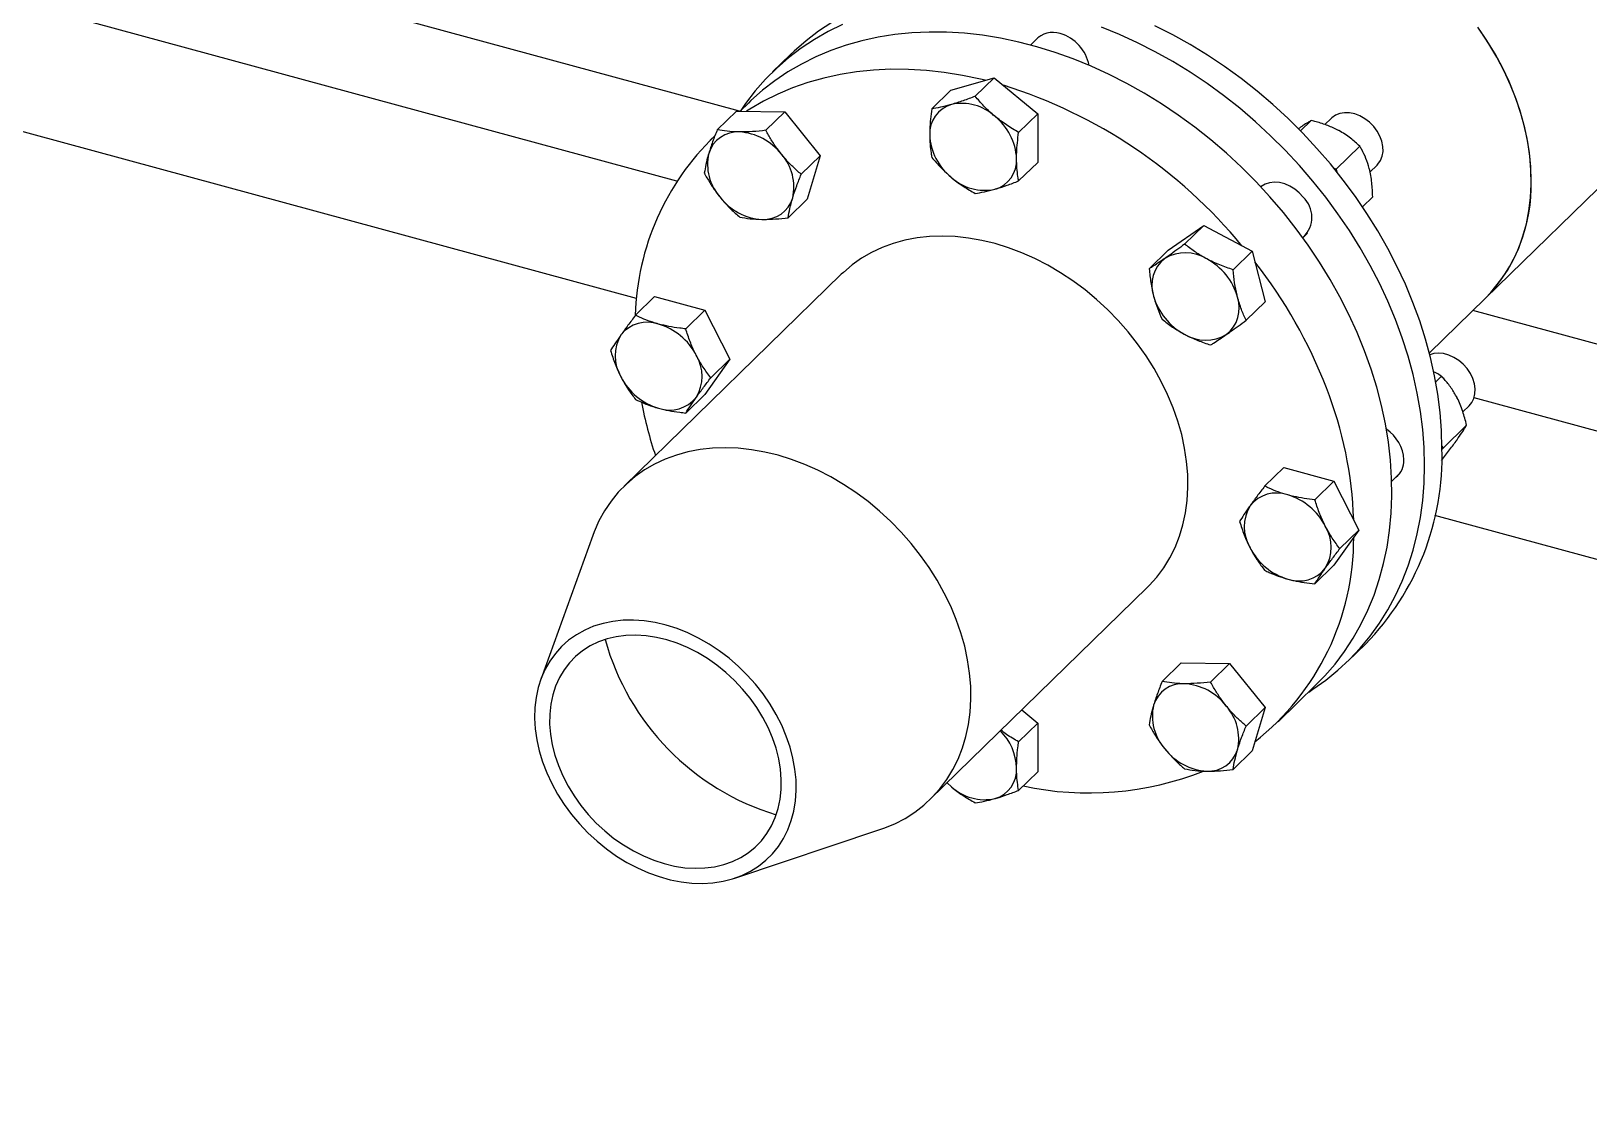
# Model space of a CAD drawing. Header units: inches. Extents: x 0.9 to 37.1, y -8.4 to 11.7.
# Drawn here: x 1.4079 to 1.6247, y 0.8717 to 1.0206 of the extents above; entities that cross this region are included whole.
import ezdxf

# ---------------------------------------------------------------- set-up
doc = ezdxf.new("R2010")
doc.units = ezdxf.units.IN
doc.header["$MEASUREMENT"] = 0

msp = doc.modelspace()

# ---------------------------------------------------------------- linework, layer by layer
at = {"color": 7, "linetype": 'Continuous', "lineweight": 25}
for p, q in [((1.506505241368625, 1.009425976533142), (1.197651897988207, 1.093365697337316)), ((1.497765799712021, 0.9996689442317632), (1.197801202079802, 1.081192894404359)), ((1.492169382515549, 0.9833322784110883), (1.192363241272512, 1.064813163532414)), ((1.610229744914085, 0.9833470822608854), (1.658639168047186, 1.030596163298263)), ((1.54820797608701, 1.019808524994791), (1.546998618182212, 1.018628154605128)), ((1.513540183675126, 1.017249073179113), (1.511109478524448, 1.01487663043534)), ((1.535894101486358, 1.012344479018689), (1.533242647261872, 1.009756578411504)), ((1.535894101486358, 1.012344479018689), (1.541937625317821, 1.014083698178989)), ((1.541937625317821, 1.014083698178989), (1.539286171093336, 1.011495797571804)), ((1.541937625317821, 1.014083698178989), (1.547981149149283, 1.009059478458009)), ((1.507730230172799, 1.010558320534571), (1.506569285081222, 1.009425202534774)), ((1.506059923945581, 1.009431358403501), (1.503408469721094, 1.006843457796316)), ((1.506059923945581, 1.009431358403501), (1.512800598901642, 1.009349894178499)), ((1.512800598901642, 1.009349894178499), (1.510149144677157, 1.006761993571313)), ((1.512800598901642, 1.009349894178499), (1.517735115446786, 1.003226324818335)), ((1.547981149149283, 1.009059478458009), (1.545329694924797, 1.006471577850824)), ((1.547981149149283, 1.009059478458009), (1.547981149149283, 1.00229603957673)), ((1.584556124533627, 1.006670586026666), (1.586041268923147, 1.008120132480042)), ((1.588821700367134, 1.008415408503154), (1.587935028211463, 1.007549989297028)), ((1.503096812102384, 1.006035962453849), (1.502430527367897, 1.005385648127086)), ((1.589512645451546, 1.001346719178942), (1.592781943879208, 1.004537654669315)), ((1.517735115446786, 1.003226324818335), (1.515083661222301, 1.00063842421115)), ((1.517735115446786, 1.003226324818335), (1.51592895703587, 0.9971842196831733)), ((1.547981149149283, 1.00229603957673), (1.545329694924797, 0.9997081389695448)), ((1.58913399863234, 1.001547959238246), (1.589512645451546, 1.001346719178942)), ((1.589512645451546, 1.001346719178942), (1.589613992658554, 1.000952596422352)), ((1.594203954428911, 1.000932231228346), (1.595188037750669, 1.00189272671885)), ((1.51592895703587, 0.9971842196831733), (1.513277502811384, 0.9945963190759883)), ((1.579151160914099, 0.9989766655329007), (1.579036755160505, 0.9988650020101226)), ((1.593159985778536, 0.9961199137283194), (1.594588102290125, 0.9975137992245657)), ((1.566140135188855, 0.9900708776465521), (1.571074651734, 0.9935122552805744)), ((1.571074651734, 0.9935122552805744), (1.568423197509514, 0.9909243546733895)), ((1.571074651734, 0.9935122552805744), (1.577815326690061, 0.9899297774698481)), ((1.584858660169077, 0.991810937537509), (1.585517498297641, 0.9924539837486033)), ((1.566140135188855, 0.9900708776465521), (1.563488680964369, 0.9874829770393667)), ((1.577815326690061, 0.9899297774698481), (1.575163872465575, 0.9873418768626632)), ((1.577815326690061, 0.9899297774698481), (1.579621485100978, 0.9829059220250991)), ((1.520655868921435, 0.9867127289582971), (1.490467276526447, 0.957247737306707)), ((1.494688123561376, 0.9836070475962302), (1.49203666933689, 0.9810191469890448)), ((1.494688123561376, 0.9836070475962302), (1.501666583783273, 0.9817104516382331)), ((1.501666583783273, 0.9817104516382331), (1.499015129558787, 0.9791225510310482)), ((1.501666583783273, 0.9817104516382331), (1.505155813894222, 0.9749048437711036)), ((1.579621485100978, 0.9829059220250991), (1.576970030876493, 0.9803180214179137)), ((1.602470478129803, 0.9757738000081058), (1.610229744914086, 0.9833470822608859)), ((1.917391160397926, 0.8977559879612369), (1.608537817017533, 0.9816957087654039)), ((1.505155813894222, 0.9749048437711036), (1.501666583783273, 0.9699958318619708)), ((1.505155813894222, 0.9749048437711036), (1.502504359669736, 0.9723169431639183)), ((1.603360316862959, 0.971757711043121), (1.604153744263414, 0.9725321205096051)), ((1.501666583783273, 0.9699958318619708), (1.499015129558787, 0.9674079312547859)), ((1.908651718741323, 0.8879989556598584), (1.608687121109114, 0.9695229058324513)), ((1.607135182291851, 0.9675704679521515), (1.60800512456907, 0.9684195582840305)), ((1.6043736759467, 0.9625355771521016), (1.607642974374362, 0.9657265126424752)), ((1.604225695932813, 0.9628242064240808), (1.6043736759467, 0.9625355771521016)), ((1.6043736759467, 0.9625355771521016), (1.604226714488806, 0.9623288164845478)), ((1.582208666852369, 0.9598208392681351), (1.579557212627883, 0.9572329386609497)), ((1.582208666852369, 0.9598208392681351), (1.589187127074267, 0.957924243310138)), ((1.589187127074267, 0.957924243310138), (1.586535672849781, 0.9553363427029531)), ((1.589187127074267, 0.957924243310138), (1.592676357185216, 0.9511186354430086)), ((1.597240008034744, 0.957912474526625), (1.598334585116042, 0.9589808153137844)), ((1.903055301544851, 0.871662289839183), (1.60324916030182, 0.9531431749605073)), ((1.486072938039998, 0.9503478978427862), (1.478848124116858, 0.9303278490002937)), ((1.592676357185216, 0.9511186354430086), (1.589187127074267, 0.9462096235338757)), ((1.592676357185216, 0.9511186354430086), (1.590024902960729, 0.9485307348358232)), ((1.589187127074267, 0.9462096235338757), (1.586535672849781, 0.9436217229266903)), ((1.53303078931922, 0.9136389505202183), (1.563219381714209, 0.9431039421718084)), ((1.591143434203167, 0.9328772022898058), (1.593574139353844, 0.9352496450335779)), ((1.567946293599773, 0.9326324514469322), (1.565294839375287, 0.9300445508397472)), ((1.567946293599773, 0.9326324514469322), (1.574686968555834, 0.9325509872219295)), ((1.574686968555834, 0.9325509872219295), (1.572035514331349, 0.9299630866147446)), ((1.574686968555834, 0.9325509872219295), (1.579621485100979, 0.926427417861766)), ((1.581444723267746, 0.9244310230030193), (1.586744426072648, 0.929603695410504)), ((1.545770573101333, 0.926073370047686), (1.547981149149283, 0.9242356309926953)), ((1.579621485100979, 0.926427417861766), (1.576970030876494, 0.9238395172545806)), ((1.579621485100979, 0.926427417861766), (1.577815326690062, 0.9203853127266046)), ((1.547981149149283, 0.9242356309926953), (1.545329694924797, 0.9216477303855104)), ((1.547981149149283, 0.9242356309926953), (1.547981149149283, 0.9174721921114162)), ((1.577815326690062, 0.9203853127266046), (1.575163872465576, 0.9177974121194192)), ((1.547981149149283, 0.9174721921114162), (1.545329694924797, 0.9148842915042308)), ((1.535376722036032, 0.9159286527697188), (1.535979571580071, 0.9153791719771296)), ((1.535381927426887, 0.9159337333907711), (1.535979571580071, 0.9153791719771296)), ((1.505836981479143, 0.902676199756657), (1.526026388638127, 0.9094132711121148))]:
    msp.add_line(p, q, dxfattribs=at)
at = {"color": 7, "linetype": 'Continuous', "lineweight": 25, "flags": 128}
for points in [[(1.520830737495941, 1.021474430551976), (1.518828317796191, 1.020493641282351), (1.516907485997553, 1.019395094119808), (1.515073094287854, 1.01818156408982), (1.513329776499758, 1.016856116674562), (1.511681936405294, 1.01542210006924), (1.510133736591555, 1.013883136724252), (1.508689087945637, 1.012243114194572), (1.507351639775395, 1.010506175319445), (1.506673484668244, 1.009526904526095)], [(1.51933819114823, 1.02176753686358), (1.517503799438532, 1.020554006833592), (1.515760481650435, 1.019228559418335), (1.514112641555972, 1.017794542813012), (1.513540183675126, 1.017249073179113)], [(1.60179624458491, 0.9601059536463068), (1.601732246443623, 0.9625907722431668), (1.601540413684621, 0.9651041006195737), (1.601221230894101, 0.9676395898899224), (1.600775504355495, 0.9701908351882658), (1.600204360012721, 0.972751391847563), (1.599509240625959, 0.9753147916794673), (1.598691902127108, 0.9778745593135305), (1.59775440918415, 0.9804242285545528), (1.596699129985623, 0.9829573587167495), (1.595528730258367, 0.9854675508934871), (1.59424616653367, 0.9879484641214717), (1.592854678678814, 0.9903938313985767), (1.591357781712881, 0.992797475514831), (1.589759256927523, 0.9951533246565898), (1.588063142335078, 0.9974554277444616), (1.58627372246821, 0.9996979694662524), (1.584395517556802, 1.001875284966946), (1.582433272109467, 1.003981874158624), (1.580391942928503, 1.006012415614161), (1.578276686588585, 1.007961780009614), (1.576092846410806, 1.009825043081338), (1.573845938964986, 1.011597498065106), (1.571541640134338, 1.013274667585801), (1.569185770777693, 1.014852314967655), (1.566784282025507, 1.016326454936462), (1.56434324024679, 1.017693363686722), (1.561868811724926, 1.0189495882883), (1.559367247081113, 1.020091955408829), (1.556844865484746, 1.021117579329818)], [(1.604226949735587, 0.9624783963900789), (1.604162951594299, 0.9649632149869389), (1.603971118835298, 0.9674765433633459), (1.603651936044778, 0.9700120326336945), (1.603206209506172, 0.9725632779320383), (1.602635065163398, 0.9751238345913356), (1.601939945776636, 0.9776872344232395), (1.601122607277786, 0.9802470020573031), (1.600185114334828, 0.9827966712983249), (1.5991298351363, 0.9853298014605221), (1.597959435409045, 0.9878399936372593), (1.596676871684348, 0.9903209068652439), (1.595285383829491, 0.9927662741423489), (1.593788486863559, 0.9951699182586031), (1.5921899620782, 0.9975257674003619), (1.590493847485755, 0.9998278704882342), (1.588704427618888, 1.002070412210025), (1.586826222707479, 1.004247727710718), (1.584863977260143, 1.006354316902396), (1.58282264807918, 1.008384858357933), (1.580707391739263, 1.010334222753386), (1.578523551561483, 1.01219748582511), (1.576276644115664, 1.013969940808878), (1.573972345285015, 1.015647110329573), (1.57161647592837, 1.017224757711428), (1.569214987176185, 1.018698897680234), (1.566773945397467, 1.020065806430494), (1.564299516875604, 1.021322031032073)], [(1.616645642075818, 0.9997462166005966), (1.616581642557964, 1.001678107066188), (1.616389912440623, 1.003636681907004), (1.616071255906538, 1.00561372617951), (1.615627009511954, 1.007600947472957), (1.615059036580636, 1.009590010690629), (1.614369719388442, 1.011572573010146), (1.613561949171231, 1.013540318876149), (1.612639113998013, 1.015484994878636), (1.611605084560216, 1.017398444370631), (1.61046419793665, 1.019272641679992), (1.6092212394023, 1.021099725771875)], [(1.593453639165332, 0.9760739778094187), (1.592424722406122, 0.9785984940810954), (1.591279810253868, 0.9811011460880898), (1.590021841681644, 0.9835755095585936), (1.588654045876734, 0.9860152328370657), (1.587179933951354, 0.988414053188841), (1.585603289929672, 0.99076581287648), (1.583928161034281, 0.9930644749665944), (1.582158847297029, 0.9953041388265671), (1.580299890520905, 0.9974790552713895), (1.578356062621292, 0.9995836413217418), (1.576332353376529, 1.001612494535416), (1.574233957619223, 1.003560406875312), (1.572066261901188, 1.005422378078389), (1.569834830666244, 1.007193628491275), (1.567545391966366, 1.008869611339561), (1.565203822757861, 1.010446024399315), (1.562816133815306, 1.011918821040821), (1.560388454301971, 1.013284220616223), (1.557927016036349, 1.014538718164393), (1.555438137495163, 1.015679093408118), (1.552928207593937, 1.016702419020503), (1.550403669286727, 1.017606068139377), (1.547871003027161, 1.018387721110411), (1.545336710133205, 1.019045371441641), (1.542807296098367, 1.019577330954097), (1.5402892538922, 1.019982234115342), (1.537789047292933, 1.020259041544767), (1.535313094295049, 1.02040704268167), (1.53286775063438, 1.020425857609256), (1.530459293473035, 1.020315438029876), (1.528093905286003, 1.020076067389007), (1.525777657990835, 1.019708360147649), (1.52351649736112, 1.019213260205019), (1.521316227763763, 1.018592038475568), (1.519182497259264, 1.017846289626566), (1.517120783103227, 1.016977927984613), (1.51513637768632, 1.01598918262159), (1.513234374948787, 1.014882591632662), (1.511419657304378, 1.013660995621028), (1.50969688310726, 1.012327530406128), (1.508070474694087, 1.010885618974046), (1.507730230172799, 1.010558320534571)], [(1.610229744914085, 0.9833470822608854), (1.611329701352427, 0.9845109670331427), (1.612390869521093, 0.9858385444852464), (1.613341884648785, 0.987259242942677), (1.614178757847556, 0.9887671035023771), (1.614897978980377, 0.99035580167314), (1.615496531383869, 0.9920186739027264), (1.61597190452124, 0.9937487455271157), (1.61632210451235, 0.9955387600246737), (1.616545662496731, 0.9973812094525232), (1.616641640794505, 0.9992683659374668), (1.616609636839337, 1.001192314089375), (1.616449784866937, 1.003144984201077), (1.61616275535203, 1.005118186095526), (1.61574975219615, 1.007103643478239), (1.615212507678063, 1.009093028650957), (1.614553275187982, 1.011077997440907), (1.613774819776071, 1.013050224199159), (1.612880406554861, 1.015001436721289), (1.61187378700423, 1.016923450943887), (1.6107591832364, 1.018808205271356), (1.609541270286925, 1.020647794389048)], [(1.54067225170599, 1.013719546056485), (1.540037007328302, 1.013872699034156), (1.537507593293465, 1.014404658546613), (1.534989551087298, 1.014809561707858), (1.532489344488031, 1.015086369137282), (1.530013391490147, 1.015234370274186), (1.527568047829478, 1.015253185201772), (1.525159590668133, 1.015142765622392), (1.522794202481101, 1.014903394981522), (1.520477955185934, 1.014535687740165), (1.518216794556218, 1.014040587797535), (1.516016524958861, 1.013419366068084), (1.513882794454362, 1.012673617219082), (1.511821080298325, 1.011805255577129), (1.509836674881417, 1.010816510214105), (1.507934672143886, 1.009709919225177), (1.507471264821069, 1.009414301685682)], [(1.595188037750669, 1.00189272671885), (1.595317990622103, 1.002029019921754), (1.595674595550776, 1.002541205604272), (1.595913252450538, 1.003137370821557), (1.596026290692264, 1.003798354332998), (1.596010077133857, 1.004502911584679), (1.595865132892425, 1.005228397526818), (1.595596116595148, 1.005951494444305), (1.595211674647168, 1.006648961407244), (1.594724163329013, 1.00729838125357), (1.594149251655573, 1.007878881095076), (1.593505417761072, 1.008371803189219), (1.592813354996628, 1.008761304614318), (1.592095306828921, 1.009034866474086), (1.591374351916873, 1.009183696265261), (1.590673662344562, 1.0092030104759), (1.590015758851369, 1.009092188331379), (1.589421786996892, 1.00885479174661), (1.588910837525255, 1.008498450843155), (1.588821700367134, 1.008415408503154)], [(1.584935957259098, 0.9974559760605328), (1.584378093884028, 0.9980589786146856), (1.583746034939999, 0.998578350812787), (1.583060095321533, 0.9989973996050492), (1.58234232169236, 0.9993026564184944), (1.581615783887509, 0.999484310047972), (1.580903833429822, 0.9995365219963661), (1.580229352992808, 0.999457614128695), (1.579614020932675, 0.9992501226087511), (1.579077614528131, 0.9989207163847102), (1.579024710484465, 0.9988778852943003)], [(1.566833512998438, 0.9681366396111022), (1.566062741409677, 0.9699869776746755), (1.56517700265622, 0.9718131136957955), (1.564180517686593, 0.9736063453047041), (1.563078035205469, 0.9753581269361509), (1.561874809043942, 0.9770601105529058), (1.560576573122615, 0.9787041854279557), (1.559189514126868, 0.9802825167958131), (1.557720242024479, 0.9817875831887419), (1.556175758566119, 0.9832122122799771), (1.55456342391882, 0.9845496150631257), (1.55289092159143, 0.9857934182048758), (1.551166221819193, 0.9869376944168331), (1.549397543581946, 0.9879769907017466), (1.547593315436943, 0.9889063543395258), (1.545762135352936, 0.9897213564892069), (1.543912729736938, 0.9904181132943961), (1.542053911848926, 0.9909933043916164), (1.540194539802636, 0.991444188733348), (1.538343474352624, 0.9917686176503713), (1.536509536668728, 0.991965045091153), (1.534701466299182, 0.9920325349894847), (1.53292787952269, 0.9919707657252661), (1.531197228287927, 0.991780031657171), (1.529517759936161, 0.9914612417198936), (1.527897477898915, 0.9910159150926612), (1.526344103557967, 0.9904461739596533), (1.524865039449457, 0.9897547333968268), (1.523467333987423, 0.9889448884333447), (1.522157647874901, 0.9880204983492589), (1.520942222362648, 0.986985968284285), (1.520655868921435, 0.9867127289582971)], [(1.586744426072648, 0.929603695410504), (1.587930049213517, 0.9308230532543278), (1.589351459244254, 0.9324704841443467), (1.590664762904407, 0.9342144607096183), (1.591866588962315, 0.9360505061873123), (1.592953852347726, 0.9379739074750195), (1.593923762071123, 0.9399797272292205), (1.594773828388156, 0.9420628165393743), (1.595501869190781, 0.9442178281450966), (1.5961060156087, 0.946439230162504), (1.596584716806722, 0.9487213202844766), (1.596936743965737, 0.9510582404184014), (1.597161193437078, 0.9534439917238111), (1.59725748906217, 0.9558724500113218), (1.597225383651526, 0.958337381463338), (1.597064959619273, 0.9608324586361752), (1.5967766287716, 0.963351276702515), (1.596361131249661, 0.9658873698925068), (1.595819533629633, 0.9684342280913039), (1.59515322618484, 0.9709853135504383), (1.594363919316937, 0.9735340776701236), (1.593453639165332, 0.9760739778094187)], [(1.60800512456907, 0.9684195582840305), (1.608371241374501, 0.9688651771799708), (1.608655237989448, 0.9694319631777342), (1.608816029763277, 0.970071031828919), (1.608848448716075, 0.9707618429412475), (1.608751452876026, 0.9714821932771693), (1.608528159769238, 0.972208930184181), (1.608185746219887, 0.9729186957401299), (1.607735217681189, 0.9735886774960516), (1.607191054511076, 0.9741973416870473), (1.606570746561571, 0.9747251253452078), (1.605894231040566, 0.9751550650694982), (1.605183251713541, 0.9754733422434247), (1.604460660041065, 0.975669727176737), (1.60374968071404, 0.975737907896093), (1.603073165193034, 0.9756756930170734), (1.602535836065965, 0.975519424959479)], [(1.563219381714209, 0.9431039421718084), (1.563503564969871, 0.9433877496208294), (1.564566887458573, 0.9445780882311605), (1.565522371207868, 0.9458653097283811), (1.56636546290256, 0.9472432799158601), (1.567092144826786, 0.9487054321381296), (1.567698954010245, 0.9502447985739906), (1.56818299873084, 0.9518540434413518), (1.568541972295045, 0.953525497955575), (1.568774164030351, 0.9552511968747228), (1.568878467437397, 0.957022916457567), (1.568854385462952, 0.9588322136534586), (1.568702032868591, 0.9606704663373096), (1.568422135683806, 0.9625289143979456), (1.568016027746146, 0.9643987014840256), (1.567485644344876, 0.9662709172085879), (1.566833512998438, 0.9681366396111022)], [(1.53664492060345, 0.9386716479595116), (1.535874149014689, 0.9405219860230849), (1.534988410261233, 0.9423481220442054), (1.533991925291605, 0.9441413536531136), (1.532889442810481, 0.9458931352845608), (1.531686216648954, 0.9475951189013156), (1.530387980727626, 0.9492391937763651), (1.52900092173188, 0.9508175251442226), (1.527531649629491, 0.9523225915371518), (1.525987166171131, 0.9537472206283866), (1.524374831523832, 0.9550846234115351), (1.522702329196441, 0.9563284265532856), (1.520977629424205, 0.957472702765243), (1.519208951186958, 0.9585119990501565), (1.517404723041956, 0.9594413626879357), (1.515573542957948, 0.9602563648376163), (1.51372413734195, 0.960953121642806), (1.511865319453938, 0.9615283127400258), (1.510005947407649, 0.9619791970817575), (1.508154881957636, 0.9623036259987812), (1.50632094427374, 0.9625000534395625), (1.504512873904194, 0.9625675433378942), (1.502739287127701, 0.9625057740736755), (1.501008635892939, 0.9623150400055804), (1.499329167541173, 0.961996250068303), (1.497708885503927, 0.9615509234410706), (1.496155511162979, 0.9609811823080627), (1.49467644705447, 0.9602897417452367), (1.493278741592434, 0.9594798967817542), (1.491969055479913, 0.9585555066976688), (1.490753629967661, 0.9575209766326949), (1.489638257111743, 0.9563812365937148), (1.488628252171758, 0.9551417179610495), (1.487728428281197, 0.9538083276054574), (1.486943073510677, 0.9523874197392046), (1.486275930433328, 0.9508857656353529), (1.486072938039998, 0.9503478978427862)], [(1.585687680568094, 0.9285722794020281), (1.58627372246821, 0.9289513156341682), (1.588063142335078, 0.9302212054015886), (1.589759256927524, 0.9316013732836868), (1.591357781712881, 0.9330883328566104), (1.592854678678814, 0.9346783279314281), (1.59424616653367, 0.9363673420425886), (1.595528730258367, 0.9381511085938614), (1.596699129985623, 0.9400251216361277), (1.59775440918415, 0.9419846472498019), (1.598691902127108, 0.9440247355031195), (1.599509240625959, 0.9461402329560982), (1.600204360012721, 0.948325795678572), (1.600775504355495, 0.9505759027494238), (1.601221230894101, 0.9528848702029098), (1.60154041368462, 0.9552468653868518), (1.601732246443623, 0.9576559216964227), (1.60179624458491, 0.9601059536463068)], [(1.513009879947703, 0.922440454096765), (1.512368001033987, 0.9239551054418804), (1.511612662742595, 0.925443836245587), (1.51074916322893, 0.9268962041309488), (1.509783559321655, 0.9283020217807749), (1.508722624038397, 0.92965142839433), (1.507573799077886, 0.9309349588537676), (1.50634514262179, 0.9321436101151299), (1.50504527281236, 0.9332689043582332), (1.503683307302355, 0.9343029484524856), (1.502268799301255, 0.9352384893215246), (1.500811670566368, 0.9360689648183396), (1.499322141808822, 0.936788549754016), (1.497810661002624, 0.9373921967572514), (1.496287830099636, 0.9378756716780376), (1.494764330664487, 0.9382355832871814), (1.493250848951083, 0.9384694070633413), (1.491758000946209, 0.9385755029007297), (1.490296257906008, 0.9385531266132765), (1.488875872907648, 0.9384024351545612), (1.487506808931345, 0.9381244855168949), (1.486198668977224, 0.9377212273172795), (1.484960628707162, 0.9371954891222445), (1.483801372084128, 0.9365509586074858), (1.482729030460403, 0.9357921566914702), (1.481751125542005, 0.934924405824439), (1.48087451662931, 0.9339537926552475), (1.480105352504, 0.9328871253378925), (1.479449028299769, 0.9317318857772059), (1.478910147659342, 0.9304961771486675), (1.478492490443227, 0.9291886670604508), (1.478198986216706, 0.9278185267563801), (1.478031693701049, 0.9263953667862443), (1.477991786333052, 0.9249291695946944), (1.478079544034228, 0.9234302195015678), (1.478294351247358, 0.9219090305647746), (1.478634701254181, 0.9203762728317324), (1.479098206743938, 0.9188426974966544), (1.479681616558648, 0.9173190614886435), (1.480380838497641, 0.9158160520195651), (1.481190968021405, 0.9143442116209339), (1.482106322653406, 0.9129138641956303), (1.483120481838585, 0.9115350426031394), (1.484226331978928, 0.9102174182862517), (1.485416116330253, 0.9089702334328367), (1.486681489410195, 0.9078022361485418), (1.488013575535767, 0.90672161909511), (1.489403031079902, 0.9057359620247496), (1.490840110010279, 0.904852178613615), (1.492314732250741, 0.9040764679673385), (1.493816554385787, 0.903414271138756), (1.495335042212196, 0.9028702329628322), (1.496859544628899, 0.9024481694764805), (1.498379368346796, 0.902151041151805), (1.499883852894497, 0.9019809321305181), (1.501362445393871, 0.9019390356051793), (1.502804774580902, 0.9020256454498128), (1.504200723552655, 0.9022401541585858), (1.505540500730081, 0.9025810571070325), (1.50681470853891, 0.9030459631059067), (1.508014409326879, 0.9036316111736613), (1.509131188054946, 0.9043338934098886), (1.510157211322735, 0.9051478838092901), (1.511085282314221, 0.9060678728140656), (1.511908891278217, 0.9070874073623578), (1.512622261189602, 0.9081993361518448), (1.513220388271005, 0.9093958598009886), (1.513699077090701, 0.910668585556091), (1.514054969990559, 0.9120085861604323), (1.514285570637593, 0.9134064624725622), (1.514389261533955, 0.9148524093945234), (1.514365315362504, 0.9163362846475707), (1.51421390008843, 0.917847679912966), (1.513936077781088, 0.9193759938388593), (1.513533797164349, 0.9209105064011518), (1.513009879947703, 0.922440454096765)], [(1.526026388638127, 0.9094132711121148), (1.526574701526938, 0.9096052390734468), (1.528091824743871, 0.9102362058889031), (1.52953106711531, 0.9109872961963137), (1.530885569995927, 0.9118549307083201), (1.532148878562661, 0.9128349747513531), (1.533314972574882, 0.9139227579692388), (1.534378295063586, 0.91511309657957), (1.535333778812879, 0.916400318076791), (1.536176870507571, 0.91777828826427), (1.536903552431797, 0.9192404404865395), (1.537510361615257, 0.9207798069224), (1.537994406335851, 0.9223890517897617), (1.538353379900057, 0.9240605063039844), (1.538585571635362, 0.9257862052231323), (1.53868987504241, 0.9275579248059764), (1.538665793067965, 0.929367222001868), (1.538513440473603, 0.931205474685719), (1.538233543288817, 0.9330639227463555), (1.537827435351158, 0.9349337098324355), (1.537297051949889, 0.9368059255569974), (1.53664492060345, 0.9386716479595116)], [(1.511087495493911, 0.9221911743124949), (1.510474484978612, 0.923627741022536), (1.509746484478632, 0.9250371903299985), (1.508909355425939, 0.9264081741778014), (1.507969837891439, 0.9277296542101281), (1.506935496317894, 0.9289909906467755), (1.505814658615471, 0.9301820279484097), (1.504616349110307, 0.9312931765829968), (1.503350215885945, 0.9323154902350752), (1.502026453102632, 0.9332407378362295), (1.500655718919941, 0.9340614698368119), (1.499249049683529, 0.9347710781853369), (1.497817771066982, 0.935363849532624), (1.496373406884142, 0.9358350112323297), (1.494927586306137, 0.936180769767486), (1.49349195023013, 0.9363983412936712), (1.492078057553668, 0.9364859740528857), (1.490697292109225, 0.9364429624776798), (1.489360771008283, 0.9362696528719665), (1.488079255132883, 0.9359674406227874), (1.486863062495337, 0.9355387589654738), (1.485721985163654, 0.9349870593926708), (1.484665210421563, 0.9343167838649435), (1.483701246797915, 0.9335333290467265), (1.482837855561007, 0.932643002855551), (1.48208198822941, 0.9316529736744057), (1.48143973060244, 0.9305712126361296), (1.480916253760864, 0.9294064294445374), (1.480515772432413, 0.9281680022490066), (1.480241511057264, 0.9268659021371315), (1.480095677826745, 0.9255106128533916), (1.480079446904282, 0.9241130463902016), (1.480192948971718, 0.9226844551309674), (1.480435270177144, 0.9212363412525106), (1.480804459492696, 0.9197803641163032), (1.481297544423086, 0.9183282463941453), (1.481910554938384, 0.9168916796841042), (1.482638555438363, 0.9154822303766417), (1.483475684491058, 0.9141112465288384), (1.484415202025557, 0.9127897664965117), (1.485449543599103, 0.9115284300598647), (1.486570381301526, 0.9103373927582301), (1.487768690806689, 0.9092262441236434), (1.489034824031051, 0.908203930471565), (1.490358586814363, 0.9072786828704107), (1.491729320997056, 0.9064579508698278), (1.493135990233467, 0.9057483425213033), (1.494567268850014, 0.9051555711740158), (1.496011633032854, 0.9046844094743105), (1.49745745361086, 0.9043386509391542), (1.498893089686867, 0.904121079412969), (1.500306982363329, 0.9040334466537545), (1.501687747807772, 0.9040764582289604), (1.503024268908714, 0.9042497678346737), (1.504305784784114, 0.9045519800838528), (1.505521977421658, 0.9049806617411664), (1.506663054753343, 0.9055323613139694), (1.507719829495434, 0.9062026368416967), (1.508683793119081, 0.9069860916599142), (1.50954718435599, 0.9078764178510892), (1.510303051687584, 0.9088664470322345), (1.510945309314556, 0.9099482080705106), (1.511468786156131, 0.9111129912621028), (1.511869267484583, 0.9123514184576336), (1.512143528859733, 0.9136535185695087), (1.51228936209025, 0.9150088078532486), (1.512305593012714, 0.9164063743164386), (1.512192090945279, 0.9178349655756728), (1.511949769739852, 0.9192830794541296), (1.511580580424299, 0.9207390565903371), (1.511087495493911, 0.9221911743124949)]]:
    msp.add_lwpolyline(points, dxfattribs=at)
at = {"color": 7, "linetype": 'Continuous', "lineweight": 25}
for centre, radius, start, end in [((1.550082259088771, 1.017222920191718), 0.003171434574960263, 70.77669341595114, 139.2802334726893), ((1.549546647811651, 1.014759192145825), 0.005682356628487031, 10.66884704414131, 73.85793489296474), ((1.52235462853869, 0.9462300873635447), 0.06997939531681754, 39.43361744311482, 72.66719031270993), ((1.53717047040268, 1.00630214077623), 0.004217659933544118, 106.4011126591305, 182.7899396212021), ((1.537412573453626, 1.00368113916845), 0.006819303337511779, 47.4604730730688, 102.1305006095775), ((1.537076961037997, 1.00244825585729), 0.00797618772696485, 2.612717753951778, 51.67564365619756), ((1.528126437300451, 0.9799233771901021), 0.03616112093093894, 134.060917670028, 178.2567634320922), ((1.50624632381239, 1.002325869518885), 0.004206142608724631, 86.6246343858709, 163.1599187346031), ((1.506027933450335, 0.9986046622878137), 0.007933752699036116, 37.38878900586544, 86.63245310396626), ((1.540925705953613, 1.006460441069177), 0.007976187726968714, 182.6127177539608, 231.6756436561817), ((1.508924340192516, 1.00202571901742), 0.0068736555459986, 167.2356603167692, 221.6062555563464), ((1.507191957144896, 0.9988580374003018), 0.006873655545998979, 347.2356603167672, 41.60625555633794), ((1.540832196588926, 1.002606556150234), 0.004217659933542387, 286.4011126591124, 2.789939621214589), ((1.540590093537979, 1.005227557758017), 0.006819303337513157, 227.4604730730796, 282.1305006095755), ((1.594095421581224, 0.9991140017617859), 0.02255908109735811, 315.6598413239266, 1.605915821866208), ((1.510088363887077, 1.002279094129905), 0.007933752699033599, 217.388789005858, 266.6324531039756), ((1.509869973525024, 0.9985578868988347), 0.004206142608723523, 266.624634385865, 343.1599187346119), ((1.582279363570616, 0.9946712784473011), 0.00384864012643725, 314.7344600310363, 46.34866122633447), ((1.568593204035398, 0.9852020582176886), 0.00473327160585788, 128.1231388286743, 198.5910353872414), ((1.568531668079965, 0.9840720793755948), 0.00563383020770878, 58.10122836911589, 120.5139462005718), ((1.567466924482195, 0.9812247563867729), 0.008634706506287502, 15.63540583101623, 62.08996630735366), ((1.523396821597805, 0.9457692036435965), 0.06946298619532075, 21.2111294355251, 37.92075984886075), ((1.572422112163606, 0.9860202216159286), 0.008634706506293286, 195.6354058310366, 242.0899663073481), ((1.571295832610401, 0.9820429197850076), 0.004733271605854985, 308.1231388286521, 18.5910353872645), ((1.493683523619307, 0.9753585342163347), 0.004699891735859887, 70.64630427553459, 141.4634590774436), ((1.492795971749048, 0.9715283036671996), 0.008618642948835669, 27.00485865071105, 73.51897405238404), ((1.494878267400484, 0.9753579758631212), 0.005683674415824056, 148.9841664542707, 211.015833545732), ((1.571357368565833, 0.9831728986270996), 0.005633830207706538, 238.1012283691086, 300.5139462005813), ((1.495603856300127, 0.9725130819261261), 0.005683674415825959, 328.9841664542811, 31.01583354571775), ((1.497686151951564, 0.9763427541220486), 0.008618642948836646, 207.0048586507158, 253.5189740523837), ((1.536655123889252, 0.9506935595323345), 0.05532161132027848, 1.916387765535934, 21.42466818691887), ((1.549929229591542, 0.9799375810338544), 0.05813439546739733, 190.926681619663, 198.5122423844819), ((1.496798600081306, 0.9725125235729126), 0.004699891735859887, 250.6463042755354, 321.4634590774444), ((1.593437290294688, 0.96056679257735), 0.005512048492007857, 3.279664666345692, 56.31861765641658), ((1.566974389522935, 0.9613546146142906), 0.03726950667606046, 315.5378643067592, 1.727892839034065), ((1.596028102106798, 0.9607738006577531), 0.002914223292202236, 307.5753609848372, 2.130427519311827), ((1.581204066910301, 0.95157232588824), 0.00469989173585982, 70.64630427553794, 141.4634590774534), ((1.580316515040039, 0.9477420953391), 0.008618642948840936, 27.00485865072665, 73.51897405236976), ((1.582398810691478, 0.9515717675350257), 0.005683674415825198, 148.9841664542757, 211.0158335457231), ((1.583124399591116, 0.948726873598031), 0.005683674415829384, 328.9841664543019, 31.01583354569888), ((1.555972418284417, 0.9499404951240784), 0.03597368911743506, 308.148629952044, 0.2393969521604354), ((1.585206695242557, 0.9525565457939513), 0.008618642948834727, 207.0048586507066, 253.5189740523856), ((1.5843191433723, 0.9487263152448184), 0.004699891735860717, 250.6463042755408, 321.4634590774317), ((1.521832924319233, 0.9452855310523258), 0.03530786844558122, 195.4457495618681, 253.1643176759459), ((1.568132693466582, 0.9255269625623161), 0.004206142608724545, 86.62463438587105, 163.1599187345984), ((1.567914303104528, 0.9218057553312478), 0.00793375269903331, 37.38878900585151, 86.63245310397461), ((1.570810709846709, 0.9252268120608504), 0.006873655545998121, 167.2356603167665, 221.6062555563475), ((1.569078326799088, 0.9220591304437322), 0.006873655545999698, 347.2356603167743, 41.60625555633825), ((1.537391472031726, 0.9177333294898933), 0.007657621296211524, 1.905850015972209, 45.17132160354091), ((1.571974733541271, 0.9254801871733367), 0.007933752699034959, 217.3887890058573, 266.6324531039697), ((1.571756343179215, 0.9217589799422665), 0.004206142608724631, 266.6246343858779, 343.1599187346039), ((1.540832196588928, 0.91778270868492), 0.004217659933542158, 286.4011126591132, 2.789939621220908), ((1.555070649288929, 0.9579417683915676), 0.04341924731411107, 257.8758762354577, 291.6211731722527), ((1.540590093537979, 0.9204037102927032), 0.00681930333751325, 227.4604730730796, 282.1305006095791)]:
    msp.add_arc(centre, radius, start, end, dxfattribs=at)
for points, knots in [([(1.535979571580071, 1.010348177764362), (1.535908270298215, 1.010327892694424), (1.53536842577897, 1.010174308024649), (1.534407947504667, 1.009940716937606), (1.533633446271701, 1.009818331727113), (1.533242647261872, 1.009756578411504)], [0, 0, 0, 0, 0.07010571820322879, 0.5307925293049082, 1, 1, 1, 1]), ([(1.539286171093336, 1.011495797571804), (1.538715812130688, 1.011276865846269), (1.53756463684501, 1.010834988347725), (1.536511116752875, 1.010511427708311), (1.535979571580071, 1.010348177764362)], [0, 0, 0, 0, 0.4954579634769974, 1, 1, 1, 1]), ([(1.542023095411533, 1.008705677484022), (1.541951794129677, 1.008765568009762), (1.541411949610433, 1.009219018091346), (1.54045147133613, 1.010129942323197), (1.539676970103162, 1.011037739760503), (1.539286171093336, 1.011495797571804)], [0, 0, 0, 0, 0.0701057182032654, 0.5307925293049279, 1, 1, 1, 1]), ([(1.533242647261872, 1.009756578411504), (1.533181972598655, 1.00927628734994), (1.533060049801483, 1.00831116572292), (1.532970861525905, 1.007087352260855), (1.532961401899404, 1.006369462841407), (1.532957809664341, 1.006096848743573)], [0, 0, 0, 0, 0.3805934879738661, 0.7647841813874847, 1, 1, 1, 1]), ([(1.545329694924797, 1.006471577850824), (1.54475933596215, 1.006801852229307), (1.543608160676472, 1.007468456467869), (1.542554640584337, 1.008290780461563), (1.542023095411533, 1.008705677484022)], [0, 0, 0, 0, 0.4954579634770181, 1, 1, 1, 1]), ([(1.586041268923147, 1.008120132480042), (1.585895335595962, 1.008035909997606), (1.585550071132972, 1.00783664756228), (1.584964725864294, 1.007473118245874), (1.58444548806932, 1.00711804013278), (1.584219974500449, 1.00696382383095)], [0, 0, 0, 0, 0.2928591226966754, 0.6928770122701459, 1, 1, 1, 1]), ([(1.589836979802545, 1.006744071054839), (1.589349333697481, 1.006978869377453), (1.588356419648806, 1.007456950819522), (1.58704881779108, 1.007864446039175), (1.586268780603534, 1.008062396668246), (1.586041268923147, 1.008120132480042)], [0, 0, 0, 0, 0.4060446745436729, 0.8267623950147098, 1, 1, 1, 1]), ([(1.503408469721094, 1.006843457796316), (1.503182194144838, 1.006275122271358), (1.502725494297554, 1.00512803096018), (1.502389882950584, 1.004075460862241), (1.502220552918104, 1.003544395001444)], [0, 0, 0, 0, 0.4954579634770047, 1, 1, 1, 1]), ([(1.506493969601594, 1.006524715456523), (1.506414404105676, 1.006526013249611), (1.505811988612257, 1.006535839250872), (1.504733537786461, 1.006610345872984), (1.503852849005405, 1.006765280597452), (1.503408469721094, 1.006843457796316)], [0, 0, 0, 0, 0.0701057182032762, 0.5307925293049395, 1, 1, 1, 1]), ([(1.510149144677157, 1.006761993571313), (1.509522175510769, 1.006690905338747), (1.508256741886518, 1.00654742549221), (1.507085108098871, 1.00653233117438), (1.506493969601594, 1.006524715456523)], [0, 0, 0, 0, 0.4954579634770253, 1, 1, 1, 1]), ([(1.512331565352197, 1.00342219866394), (1.512138818580575, 1.003669351900975), (1.511634475265448, 1.0043160557698), (1.510893830316683, 1.005431947526172), (1.510398297832985, 1.006316993490803), (1.510149144677157, 1.006761993571313)], [0, 0, 0, 0, 0.2352153999993394, 0.6154671935981707, 1, 1, 1, 1]), ([(1.532957809664341, 1.006096848743573), (1.532967356113363, 1.005660459196192), (1.532986591745251, 1.004781155418106), (1.533106772508747, 1.003771501788896), (1.533207226944745, 1.003196045790644), (1.533242647261872, 1.002993139530225)], [0, 0, 0, 0, 0.3894480145147163, 0.7847188654868438, 1, 1, 1, 1]), ([(1.545044857327265, 1.002811848182893), (1.545048448204689, 1.003084460951033), (1.545057844133908, 1.003797782507984), (1.54514660214044, 1.00502122475425), (1.545268436666801, 1.005986326045368), (1.545329694924797, 1.006471577850824)], [0, 0, 0, 0, 0.2352153999993363, 0.6154671935981791, 1, 1, 1, 1]), ([(1.592781943879208, 1.004537654669315), (1.592369761747242, 1.004925099585836), (1.591530383639174, 1.005714102203341), (1.590450286037692, 1.006416906227499), (1.589853155458815, 1.006735442240247), (1.589836979802545, 1.006744071054839)], [0, 0, 0, 0, 0.4841952181635646, 0.9860273763411898, 1, 1, 1, 1]), ([(1.502220552918104, 1.003544395001444), (1.502199482488134, 1.003473102381615), (1.502039951609573, 1.002933323445324), (1.501796524190715, 1.001971594054657), (1.501667443195181, 1.001193808751907), (1.501602311310178, 1.000801352661155)], [0, 0, 0, 0, 0.07010571820324354, 0.5307925293049218, 1, 1, 1, 1]), ([(1.515083661222301, 1.00063842421115), (1.514874979857367, 1.000818864311232), (1.514288460056684, 1.001326009218826), (1.513345846626493, 1.002228428725743), (1.512671132405476, 1.003022541339606), (1.512331565352197, 1.00342219866394)], [0, 0, 0, 0, 0.2152816572951785, 0.6050705810156127, 1, 1, 1, 1]), ([(1.594110396486035, 1.001440904427101), (1.593967897050518, 1.001916411240238), (1.593677748744231, 1.002884608033158), (1.593187786750862, 1.003862332882431), (1.592873586078055, 1.004385162220138), (1.592781943879208, 1.004537654669315)], [0, 0, 0, 0, 0.4060446745436596, 0.8267623950146828, 1, 1, 1, 1]), ([(1.533242647261872, 1.002993139530225), (1.53365378313825, 1.002507458538334), (1.534483592943895, 1.001527191739344), (1.535477901244933, 1.00064707522232), (1.535979571580071, 1.000203019442444)], [0, 0, 0, 0, 0.4954579634770157, 1, 1, 1, 1]), ([(1.545329694924797, 0.9997081389695448), (1.545294274730463, 0.99991104622345), (1.545194722739664, 1.000481337308882), (1.545074139760725, 1.001490351297017), (1.545054660672644, 1.002369429679439), (1.545044857327265, 1.002811848182893)], [0, 0, 0, 0, 0.2152816572951844, 0.6050705810156057, 1, 1, 1, 1]), ([(1.594588102290125, 0.9975137992245657), (1.594559425474467, 0.9981687043078509), (1.594501027282488, 0.9995023695668208), (1.594274143845783, 1.000800213067873), (1.594114715243704, 1.001424006501385), (1.594110396486035, 1.001440904427101)], [0, 0, 0, 0, 0.4841952181635624, 0.9860273763411979, 0.9999999999999999, 0.9999999999999999, 0.9999999999999999, 0.9999999999999999]), ([(1.501602311310178, 1.000801352661155), (1.501848844344302, 1.000360897891632), (1.502344240536422, 0.9994758253641427), (1.503084419656087, 0.9983595577808217), (1.503591986567884, 0.9977087123200752), (1.503784731985217, 0.9974615577537813)], [0, 0, 0, 0, 0.3805934879738527, 0.7647841813874864, 1, 1, 1, 1]), ([(1.51389574441931, 0.9973393614162771), (1.513917495349606, 0.9974113182252857), (1.514082178511012, 0.9979561259475851), (1.51445003065154, 0.9990392976810187), (1.514871164742376, 1.000102135758085), (1.515083661222301, 1.00063842421115)], [0, 0, 0, 0, 0.07010571820324249, 0.5307925293049102, 1, 1, 1, 1]), ([(1.535979571580071, 1.000203019442444), (1.536051553362254, 1.000143793105884), (1.536596550164345, 0.9996953718103079), (1.537681453160319, 0.9989058899212226), (1.538748007488588, 0.9982831452582341), (1.539286171093336, 0.9979689198092454)], [0, 0, 0, 0, 0.07010571820326628, 0.5307925293049275, 1, 1, 1, 1]), ([(1.542023095411533, 0.9985605191621034), (1.542095077193718, 0.9985814684212215), (1.542640073995807, 0.9987400818770049), (1.54372497699178, 0.9990951153068144), (1.544791531320049, 0.9995025532916242), (1.545329694924797, 0.9997081389695448)], [0, 0, 0, 0, 0.07010571820322835, 0.5307925293049093, 1, 1, 1, 1]), ([(1.503784731985217, 0.9974615577537809), (1.504119460558957, 0.9970673352816375), (1.504793922404549, 0.9962729961155348), (1.505736313875765, 0.9953699603417903), (1.50632814700499, 0.9948582224902398), (1.506536827855321, 0.994677783300991)], [0, 0, 0, 0, 0.389448014514701, 0.7847188654868437, 1, 1, 1, 1]), ([(1.513277502811384, 0.9945963190759883), (1.513344555301369, 0.9950092479875385), (1.513479889668622, 0.9958426767382886), (1.513756289224495, 0.9968374543128968), (1.51389574441931, 0.9973393614162771)], [0, 0, 0, 0, 0.4954579634770041, 1, 1, 1, 1]), ([(1.539286171093336, 0.9979689198092454), (1.539697306969712, 0.998032444921372), (1.540527116775356, 0.9981606598594888), (1.541521425076395, 0.9984264279755717), (1.542023095411533, 0.9985605191621034)], [0, 0, 0, 0, 0.4954579634769975, 1, 1, 1, 1]), ([(1.506536827855321, 0.994677783300991), (1.507004573935439, 0.9945934649201482), (1.507948642079657, 0.9944232822062591), (1.509061064076207, 0.9943805840007576), (1.50962232773582, 0.9943590409611978)], [0, 0, 0, 0, 0.4954579634770234, 1, 1, 1, 1]), ([(1.50962232773582, 0.9943590409611978), (1.509702573732064, 0.9943584073572902), (1.51031014150833, 0.9943536101420376), (1.511513017055794, 0.9944005458626917), (1.512685758932153, 0.9945306639125397), (1.513277502811384, 0.9945963190759883)], [0, 0, 0, 0, 0.07010571820327578, 0.5307925293049378, 1, 1, 1, 1]), ([(1.568423197509514, 0.9909243546733895), (1.568055315148954, 0.9906508848428133), (1.567316073362488, 0.9901013604628113), (1.566397517691666, 0.9894359014531573), (1.565871031526869, 0.9890660894615522), (1.565671101639409, 0.9889256556290866)], [0, 0, 0, 0, 0.3805934879738522, 0.7647841813874874, 1, 1, 1, 1]), ([(1.571508697390012, 0.9888551055407344), (1.571429131894096, 0.9888979052760498), (1.570826716400675, 0.9892219555866926), (1.56974826557488, 0.9898889069326877), (1.568867576793823, 0.9905771034355246), (1.568423197509514, 0.9909243546733895)], [0, 0, 0, 0, 0.07010571820323193, 0.5307925293049378, 1, 1, 1, 1]), ([(1.565671101639409, 0.9889256556290866), (1.565355465963714, 0.9887081882243187), (1.564719475381899, 0.9882700019483863), (1.564017445437676, 0.9878138846796696), (1.563626521180446, 0.9875692392278141), (1.563488680964369, 0.9874829770393667)], [0, 0, 0, 0, 0.3894480145147011, 0.7847188654868439, 1, 1, 1, 1]), ([(1.575163872465575, 0.9873418768626632), (1.574536903299188, 0.98755507862891), (1.573271469674935, 0.9879853911517946), (1.57209983588729, 0.9885634503670424), (1.571508697390012, 0.9888551055407344)], [0, 0, 0, 0, 0.4954579634770238, 1, 1, 1, 1]), ([(1.563488680964369, 0.9874829770393667), (1.563555733454356, 0.9868349212312637), (1.563691067821606, 0.9855269277063332), (1.563967467377481, 0.9843080261588093), (1.564106922572295, 0.9836930390897005)], [0, 0, 0, 0, 0.49545796347701, 1, 1, 1, 1]), ([(1.575782114073501, 0.9835519389129965), (1.575761043643531, 0.9836355336501748), (1.575601512764971, 0.9842684558014705), (1.575358085346114, 0.985517760221009), (1.57522900435058, 0.9867301349688664), (1.575163872465575, 0.9873418768626632)], [0, 0, 0, 0, 0.07010571820325597, 0.5307925293049177, 1, 1, 1, 1]), ([(1.564106922572295, 0.9836930390897005), (1.564128673502591, 0.9836101085417024), (1.564293356663999, 0.9829822151764152), (1.564661208804527, 0.9818543530996426), (1.565082342895362, 0.9809270311261016), (1.565294839375286, 0.9804591215946172)], [0, 0, 0, 0, 0.07010571820325612, 0.5307925293049164, 1, 1, 1, 1]), ([(1.576970030876493, 0.9803180214179137), (1.576743755300237, 0.9808106706126085), (1.57628705545295, 0.9818050015771114), (1.575951444105982, 0.9829661106013048), (1.575782114073501, 0.9835519389129965)], [0, 0, 0, 0, 0.4954579634770111, 1, 1, 1, 1]), ([(1.49203666933689, 0.9810191469890448), (1.491673724638996, 0.9805428211247165), (1.49094118076111, 0.9795814361043083), (1.490320417728537, 0.9787208384834445), (1.490007216683884, 0.9782866308071867)], [0, 0, 0, 0, 0.4954579634770042, 1, 1, 1, 1]), ([(1.495241061850306, 0.979792838782755), (1.494966989361647, 0.9798718065424978), (1.494249848283989, 0.980078434448127), (1.493165653382468, 0.980483848450572), (1.49241439911024, 0.9808400495107374), (1.49203666933689, 0.9810191469890448)], [0, 0, 0, 0, 0.235215399999334, 0.6154671935981663, 1, 1, 1, 1]), ([(1.499015129558787, 0.9791225510310482), (1.498734681067159, 0.9791545732764035), (1.497946452595183, 0.9792445749925087), (1.4966633430034, 0.9794428321318618), (1.495717221503777, 0.9796756614966471), (1.495241061850306, 0.979792838782755)], [0, 0, 0, 0, 0.2152816572951944, 0.6050705810156242, 1, 1, 1, 1]), ([(1.565294839375286, 0.9804591215946172), (1.565762585455404, 0.9800905132149618), (1.566706653599622, 0.97934653813165), (1.567819075596173, 0.9787106863930712), (1.568380339255786, 0.9783898724619622)], [0, 0, 0, 0, 0.4954579634770249, 1, 1, 1, 1]), ([(1.574217935006388, 0.9783193223736104), (1.574417863532855, 0.9784597548786396), (1.574940998706422, 0.9788272121104376), (1.575859159668249, 0.9794922759642226), (1.57659836120467, 0.9800417476793339), (1.576970030876493, 0.9803180214179137)], [0, 0, 0, 0, 0.235215399999339, 0.6154671935981708, 1, 1, 1, 1]), ([(1.490007216683884, 0.9782866308071867), (1.489966194676249, 0.9782287701745394), (1.489655604103222, 0.9777906890545229), (1.489127365750564, 0.977020702736823), (1.488741925336278, 0.9764155061127444), (1.488547439225941, 0.976110135079912)], [0, 0, 0, 0, 0.07010571820325413, 0.5307925293049168, 0.9999999999999999, 0.9999999999999999, 0.9999999999999999, 0.9999999999999999]), ([(1.500474907016729, 0.9754417368701915), (1.500433885009095, 0.9755227444427854), (1.500123294436068, 0.976136078354084), (1.499595056083408, 0.9773484507187487), (1.499209615669123, 0.9785275827817332), (1.499015129558787, 0.9791225510310482)], [0, 0, 0, 0, 0.07010571820325304, 0.5307925293049272, 1, 1, 1, 1]), ([(1.568380339255786, 0.9783898724619622), (1.568460585252028, 0.9783477369158273), (1.569068153028294, 0.9780287153911926), (1.57027102857576, 0.9774832063879639), (1.571443770452118, 0.9770800626594434), (1.572035514331349, 0.9768766437838909)], [0, 0, 0, 0, 0.07010571820323228, 0.5307925293049391, 1, 1, 1, 1]), ([(1.572035514331349, 0.9768766437838909), (1.572173355307611, 0.9769629065367118), (1.572560771126697, 0.9772053566117682), (1.573262218599011, 0.9776609555933491), (1.573897974643865, 0.9780989104689288), (1.574217935006388, 0.9783193223736104)], [0, 0, 0, 0, 0.2152816572951774, 0.6050705810156127, 1, 1, 1, 1]), ([(1.488547439225941, 0.976110135079912), (1.488751160837566, 0.9754798014548465), (1.489162339235417, 0.9742075772268972), (1.489723890476895, 0.9730256519202762), (1.490007216683884, 0.9724293209190558)], [0, 0, 0, 0, 0.4954579634770138, 0.9999999999999999, 0.9999999999999999, 0.9999999999999999, 0.9999999999999999]), ([(1.502504359669736, 0.9723169431639183), (1.502141414971842, 0.972791870175576), (1.501408871093957, 0.9737504318430976), (1.500788108061382, 0.9748745646263881), (1.500474907016729, 0.9754417368701915)], [0, 0, 0, 0, 0.4954579634770147, 1, 1, 1, 1]), ([(1.604153744263414, 0.9725321205096051), (1.603926729155733, 0.9726770275033689), (1.60359124051852, 0.9728911747042184), (1.603192822287051, 0.9730738424293155), (1.603064001733971, 0.9731329043785886)], [0, 0, 0, 0, 0.6766700343921769, 1, 1, 1, 1]), ([(1.490007216683884, 0.9724293209190558), (1.490048919191843, 0.972348977535642), (1.490364662047718, 0.9717406724103519), (1.491017325122046, 0.9706497423884533), (1.491694818631633, 0.969755663099785), (1.49203666933689, 0.9693045272127825)], [0, 0, 0, 0, 0.07010571820325301, 0.5307925293049259, 1, 1, 1, 1]), ([(1.500474907016729, 0.9695844269820606), (1.50051660952469, 0.9696429518038876), (1.500832352380564, 0.9700860617099125), (1.501485015454893, 0.970977490370379), (1.50216250896448, 0.9718677397687738), (1.502504359669736, 0.9723169431639183)], [0, 0, 0, 0, 0.07010571820325269, 0.5307925293049147, 1, 1, 1, 1]), ([(1.606323732720256, 0.9695444940562004), (1.606063510183284, 0.9700047354580534), (1.605533661569592, 0.9709418497893973), (1.60476481784507, 0.9718834114364334), (1.604291729012171, 0.9723856373999342), (1.604153744263414, 0.9725321205096051)], [0, 0, 0, 0, 0.4060446745436757, 0.8267623950146933, 0.9999999999999999, 0.9999999999999999, 0.9999999999999999, 0.9999999999999999]), ([(1.49203666933689, 0.9693045272127825), (1.492410451965719, 0.9691272306987297), (1.493161550055515, 0.9687709619404692), (1.494245264398481, 0.9683651416498553), (1.494966990714547, 0.9681571880926225), (1.495241061850306, 0.9680782190064923)], [0, 0, 0, 0, 0.3805934879738623, 0.764784181387484, 1, 1, 1, 1]), ([(1.499015129558787, 0.9674079312547859), (1.499218851170411, 0.967728850505706), (1.499630029568262, 0.9683765729656866), (1.500191580809742, 0.9691793780632199), (1.500474907016729, 0.9695844269820606)], [0, 0, 0, 0, 0.495457963477002, 1, 1, 1, 1]), ([(1.607642974374362, 0.9657265126424757), (1.607483491037176, 0.966364455758864), (1.607158715139693, 0.9676635792398716), (1.606640816240448, 0.9689236861312769), (1.606332095645231, 0.9695281205464785), (1.606323732720256, 0.9695444940562004)], [0, 0, 0, 0, 0.4841952181635692, 0.9860273763411994, 0.9999999999999999, 0.9999999999999999, 0.9999999999999999, 0.9999999999999999]), ([(1.495241061850306, 0.9680782190064923), (1.495710485270346, 0.9679625519266479), (1.496656350700075, 0.967729488369288), (1.497939312997556, 0.9675307693732282), (1.49873468184578, 0.9674399531353077), (1.499015129558787, 0.9674079312547859)], [0, 0, 0, 0, 0.3894480145147123, 0.7847188654868341, 1, 1, 1, 1]), ([(1.606323732720256, 0.963687184168069), (1.606551621284368, 0.9640147674316033), (1.607015633514729, 0.9646817716813958), (1.60740310717552, 0.9653090710399881), (1.607588810659612, 0.9656322513679423), (1.607642974374362, 0.9657265126424752)], [0, 0, 0, 0, 0.4060446745436607, 0.8267623950146868, 1, 1, 1, 1]), ([(1.604153744263414, 0.9608175007333424), (1.604536619345788, 0.9613080424526297), (1.605316315837575, 0.9623069940042148), (1.606005043981785, 0.9632391655200983), (1.606315327458422, 0.9636753678922232), (1.606323732720256, 0.963687184168069)], [0, 0, 0, 0, 0.484195218163557, 0.9860273763411973, 1, 1, 1, 1]), ([(1.579557212627883, 0.9572329386609497), (1.579194267929989, 0.9567566127966209), (1.578461724052103, 0.9557952277762132), (1.57784096101953, 0.954934630155349), (1.577527759974877, 0.9545004224790916)], [0, 0, 0, 0, 0.4954579634770019, 1, 1, 1, 1]), ([(1.5827616051413, 0.95600663045466), (1.582311274619306, 0.9561409327883168), (1.581403880453353, 0.956411545478514), (1.580361279682863, 0.9568448646935392), (1.579766819706636, 0.957131774149675), (1.579557212627883, 0.9572329386609497)], [0, 0, 0, 0, 0.3894480145147123, 0.7847188654868341, 1, 1, 1, 1]), ([(1.586535672849781, 0.9553363427029531), (1.586040540894516, 0.9553951985542697), (1.585045597210375, 0.955513466537016), (1.583783506316253, 0.9557451858453159), (1.583042860747186, 0.9559346736316234), (1.5827616051413, 0.95600663045466)], [0, 0, 0, 0, 0.3805934879738794, 0.7647841813874735, 1, 1, 1, 1]), ([(1.577527759974877, 0.9545004224790916), (1.577486737967242, 0.9544425618464443), (1.577176147394216, 0.9540044807264279), (1.576647909041556, 0.9532344944087279), (1.57626246862727, 0.9526292977846493), (1.576067982516934, 0.9523239267518169)], [0, 0, 0, 0, 0.07010571820325269, 0.5307925293049147, 1, 1, 1, 1]), ([(1.587995450307723, 0.9516555285420965), (1.587954428300089, 0.9517365361146903), (1.587643837727062, 0.9523498700259885), (1.587115599374401, 0.9535622423906536), (1.586730158960116, 0.9547413744536382), (1.586535672849781, 0.9553363427029531)], [0, 0, 0, 0, 0.07010571820325161, 0.530792529304914, 1, 1, 1, 1]), ([(1.576067982516934, 0.9523239267518169), (1.57627170412856, 0.9516935931267514), (1.57668288252641, 0.9504213688988021), (1.577244433767889, 0.9492394435921812), (1.577527759974877, 0.9486431125909602)], [0, 0, 0, 0, 0.4954579634770147, 1, 1, 1, 1]), ([(1.590024902960729, 0.9485307348358232), (1.589661958262835, 0.9490056618474809), (1.58892941438495, 0.9499642235150025), (1.588308651352376, 0.951088356298293), (1.587995450307723, 0.9516555285420965)], [0, 0, 0, 0, 0.4954579634770138, 1, 1, 1, 1]), ([(1.577527759974877, 0.9486431125909602), (1.577569462482836, 0.9485627692075465), (1.57788520533871, 0.9479544640822568), (1.578537868413039, 0.9468635340603582), (1.579215361922627, 0.9459694547716895), (1.579557212627883, 0.9455183188846874)], [0, 0, 0, 0, 0.07010571820325162, 0.5307925293049152, 1, 1, 1, 1]), ([(1.587995450307723, 0.9457982186539651), (1.588037152815684, 0.9458567434757925), (1.588352895671557, 0.9462998533818174), (1.589005558745885, 0.9471912820422839), (1.589683052255473, 0.9480815314406787), (1.590024902960729, 0.9485307348358232)], [0, 0, 0, 0, 0.07010571820325412, 0.5307925293049168, 1, 1, 1, 1]), ([(1.579557212627884, 0.9455183188846874), (1.579766820730841, 0.9454171542482768), (1.580355945221219, 0.9451328209423178), (1.581397888855125, 0.9446991784347927), (1.582305052178586, 0.9444283246957546), (1.5827616051413, 0.9442920106783972)], [0, 0, 0, 0, 0.2152816572951599, 0.6050705810156067, 0.9999999999999999, 0.9999999999999999, 0.9999999999999999, 0.9999999999999999]), ([(1.586535672849781, 0.9436217229266903), (1.586739394461405, 0.9439426421776109), (1.587150572859256, 0.9445903646375915), (1.587712124100735, 0.9453931697351248), (1.587995450307723, 0.9457982186539651)], [0, 0, 0, 0, 0.4954579634770041, 1, 1, 1, 1]), ([(1.5827616051413, 0.9442920106783972), (1.583042859384804, 0.9442200525315503), (1.583778792320905, 0.9440317660558502), (1.585040503235486, 0.9437996131241588), (1.586035426560437, 0.9436812405294717), (1.586535672849781, 0.9436217229266903)], [0, 0, 0, 0, 0.235215399999334, 0.6154671935981663, 1, 1, 1, 1]), ([(1.565294839375287, 0.9300445508397472), (1.565068563799031, 0.9294762153147889), (1.564611863951745, 0.9283291240036107), (1.564276252604777, 0.927276553905672), (1.564106922572297, 0.9267454880448747)], [0, 0, 0, 0, 0.4954579634769991, 1, 1, 1, 1]), ([(1.568380339255786, 0.929725808499954), (1.568300773759869, 0.9297271062930417), (1.567698358266449, 0.9297369322943028), (1.566619907440654, 0.9298114389164152), (1.565739218659598, 0.929966373640883), (1.565294839375287, 0.9300445508397472)], [0, 0, 0, 0, 0.07010571820323219, 0.5307925293048946, 1, 1, 1, 1]), ([(1.572035514331349, 0.9299630866147446), (1.571408545164962, 0.9298919983821787), (1.570143111540709, 0.9297485185356407), (1.568971477753064, 0.9297334242178117), (1.568380339255786, 0.929725808499954)], [0, 0, 0, 0, 0.4954579634769802, 1, 1, 1, 1]), ([(1.574217935006389, 0.9266232917073709), (1.573902299330695, 0.9270361494333272), (1.573266308748879, 0.9278680377322668), (1.572564278804656, 0.9290056737249772), (1.572173354547425, 0.9297135047947434), (1.572035514331349, 0.9299630866147446)], [0, 0, 0, 0, 0.3894480145147205, 0.784718865486819, 1, 1, 1, 1]), ([(1.564106922572297, 0.9267454880448747), (1.564085852142327, 0.9266741954250461), (1.563926321263766, 0.9261344164887553), (1.563682893844907, 0.9251726870980876), (1.563553812849374, 0.9243949017953383), (1.563488680964371, 0.9240024457045859)], [0, 0, 0, 0, 0.0701057182032424, 0.5307925293049108, 1, 1, 1, 1]), ([(1.576970030876494, 0.9238395172545806), (1.576602148515933, 0.9241615313613667), (1.575862906729467, 0.924808603113342), (1.574944351058646, 0.9257507697143494), (1.574417864893848, 0.9263831494041708), (1.574217935006389, 0.9266232917073709)], [0, 0, 0, 0, 0.3805934879738528, 0.7647841813874877, 1, 1, 1, 1]), ([(1.545329694924797, 0.9216477303855104), (1.544756446982732, 0.9219733980334004), (1.543906669564453, 0.9224561647260181), (1.543128616202029, 0.9230533017046323), (1.542875426738355, 0.9232476184426059)], [0, 0, 0, 0, 0.6745859912672227, 1, 1, 1, 1]), ([(1.563488680964371, 0.9240024457045859), (1.563626521940632, 0.9237528632134482), (1.564013937759718, 0.9230513867160006), (1.564715385232033, 0.921913581840911), (1.565351141276887, 0.9210814448527955), (1.56567110163941, 0.9206626507972122)], [0, 0, 0, 0, 0.2152816572951781, 0.6050705810156126, 1, 1, 1, 1]), ([(1.575782114073503, 0.9205404544597084), (1.575803865003798, 0.9206124112687171), (1.575968548165205, 0.921157218991016), (1.576336400305734, 0.9222403907244496), (1.576757534396569, 0.9233032288015157), (1.576970030876494, 0.9238395172545806)], [0, 0, 0, 0, 0.07010571820324345, 0.5307925293049224, 1, 1, 1, 1]), ([(1.545044857327266, 0.9179880007175787), (1.545054403776289, 0.9184430255187723), (1.545073639408177, 0.9193598784296957), (1.545193820171672, 0.9206041322778717), (1.54529427460767, 0.921375681494339), (1.545329694924797, 0.9216477303855104)], [0, 0, 0, 0, 0.3894480145147177, 0.7847188654868438, 1, 1, 1, 1]), ([(1.56567110163941, 0.9206626507972122), (1.565871030165876, 0.9204225071730732), (1.566394165339444, 0.9197941447341775), (1.567312326301271, 0.9188515140485589), (1.568051527837692, 0.9182042965494066), (1.568423197509514, 0.9178788763444219)], [0, 0, 0, 0, 0.2352153999993324, 0.6154671935981831, 1, 1, 1, 1]), ([(1.575163872465575, 0.9177974121194192), (1.575230924955562, 0.9182103410309694), (1.575366259322814, 0.91904376978172), (1.575642658878688, 0.9200385473563282), (1.575782114073503, 0.9205404544597084)], [0, 0, 0, 0, 0.4954579634769983, 1, 1, 1, 1]), ([(1.545329694924797, 0.9148842915042308), (1.54526902026158, 0.9152461419030593), (1.545147097464408, 0.9159732627545649), (1.545057909188829, 0.9170229752343162), (1.545048449562329, 0.9177223988828387), (1.545044857327265, 0.9179880007175787)], [0, 0, 0, 0, 0.3805934879738661, 0.7647841813874847, 1, 1, 1, 1]), ([(1.568423197509514, 0.9178788763444219), (1.568890943589632, 0.9177945579635796), (1.569835011733851, 0.91762437524969), (1.5709474337304, 0.9175816770441885), (1.571508697390013, 0.9175601340046287)], [0, 0, 0, 0, 0.4954579634769821, 0.9999999999999999, 0.9999999999999999, 0.9999999999999999, 0.9999999999999999]), ([(1.571508697390013, 0.9175601340046287), (1.571588943386255, 0.9175595004007211), (1.572196511162522, 0.9175547031854685), (1.573399386709987, 0.9176016389061226), (1.574572128586347, 0.9177317569559706), (1.575163872465576, 0.9177974121194192)], [0, 0, 0, 0, 0.0701057182032326, 0.5307925293048961, 0.9999999999999999, 0.9999999999999999, 0.9999999999999999, 0.9999999999999999]), ([(1.535979571580071, 0.9153791719771296), (1.536051553362256, 0.9153199456405701), (1.536596550164345, 0.9148715243449934), (1.537681453160318, 0.9140820424559091), (1.538748007488588, 0.9134592977929201), (1.539286171093336, 0.9131450723439314)], [0, 0, 0, 0, 0.07010571820322897, 0.5307925293049095, 1, 1, 1, 1]), ([(1.542023095411535, 0.9137366716967894), (1.542095077193718, 0.9137576209559075), (1.542640073995809, 0.9139162344116909), (1.543724976991781, 0.9142712678415004), (1.54479153132005, 0.9146787058263102), (1.545329694924797, 0.9148842915042308)], [0, 0, 0, 0, 0.0701057182032286, 0.5307925293049082, 1, 1, 1, 1]), ([(1.539286171093336, 0.9131450723439314), (1.539697306969712, 0.913208597456058), (1.540527116775356, 0.9133368123941747), (1.541521425076397, 0.9136025805102581), (1.542023095411535, 0.9137366716967894)], [0, 0, 0, 0, 0.4954579634769981, 0.9999999999999999, 0.9999999999999999, 0.9999999999999999, 0.9999999999999999])]:
    msp.add_open_spline(points, degree=3, knots=knots, dxfattribs=at)

doc.saveas('drawing.dxf')
